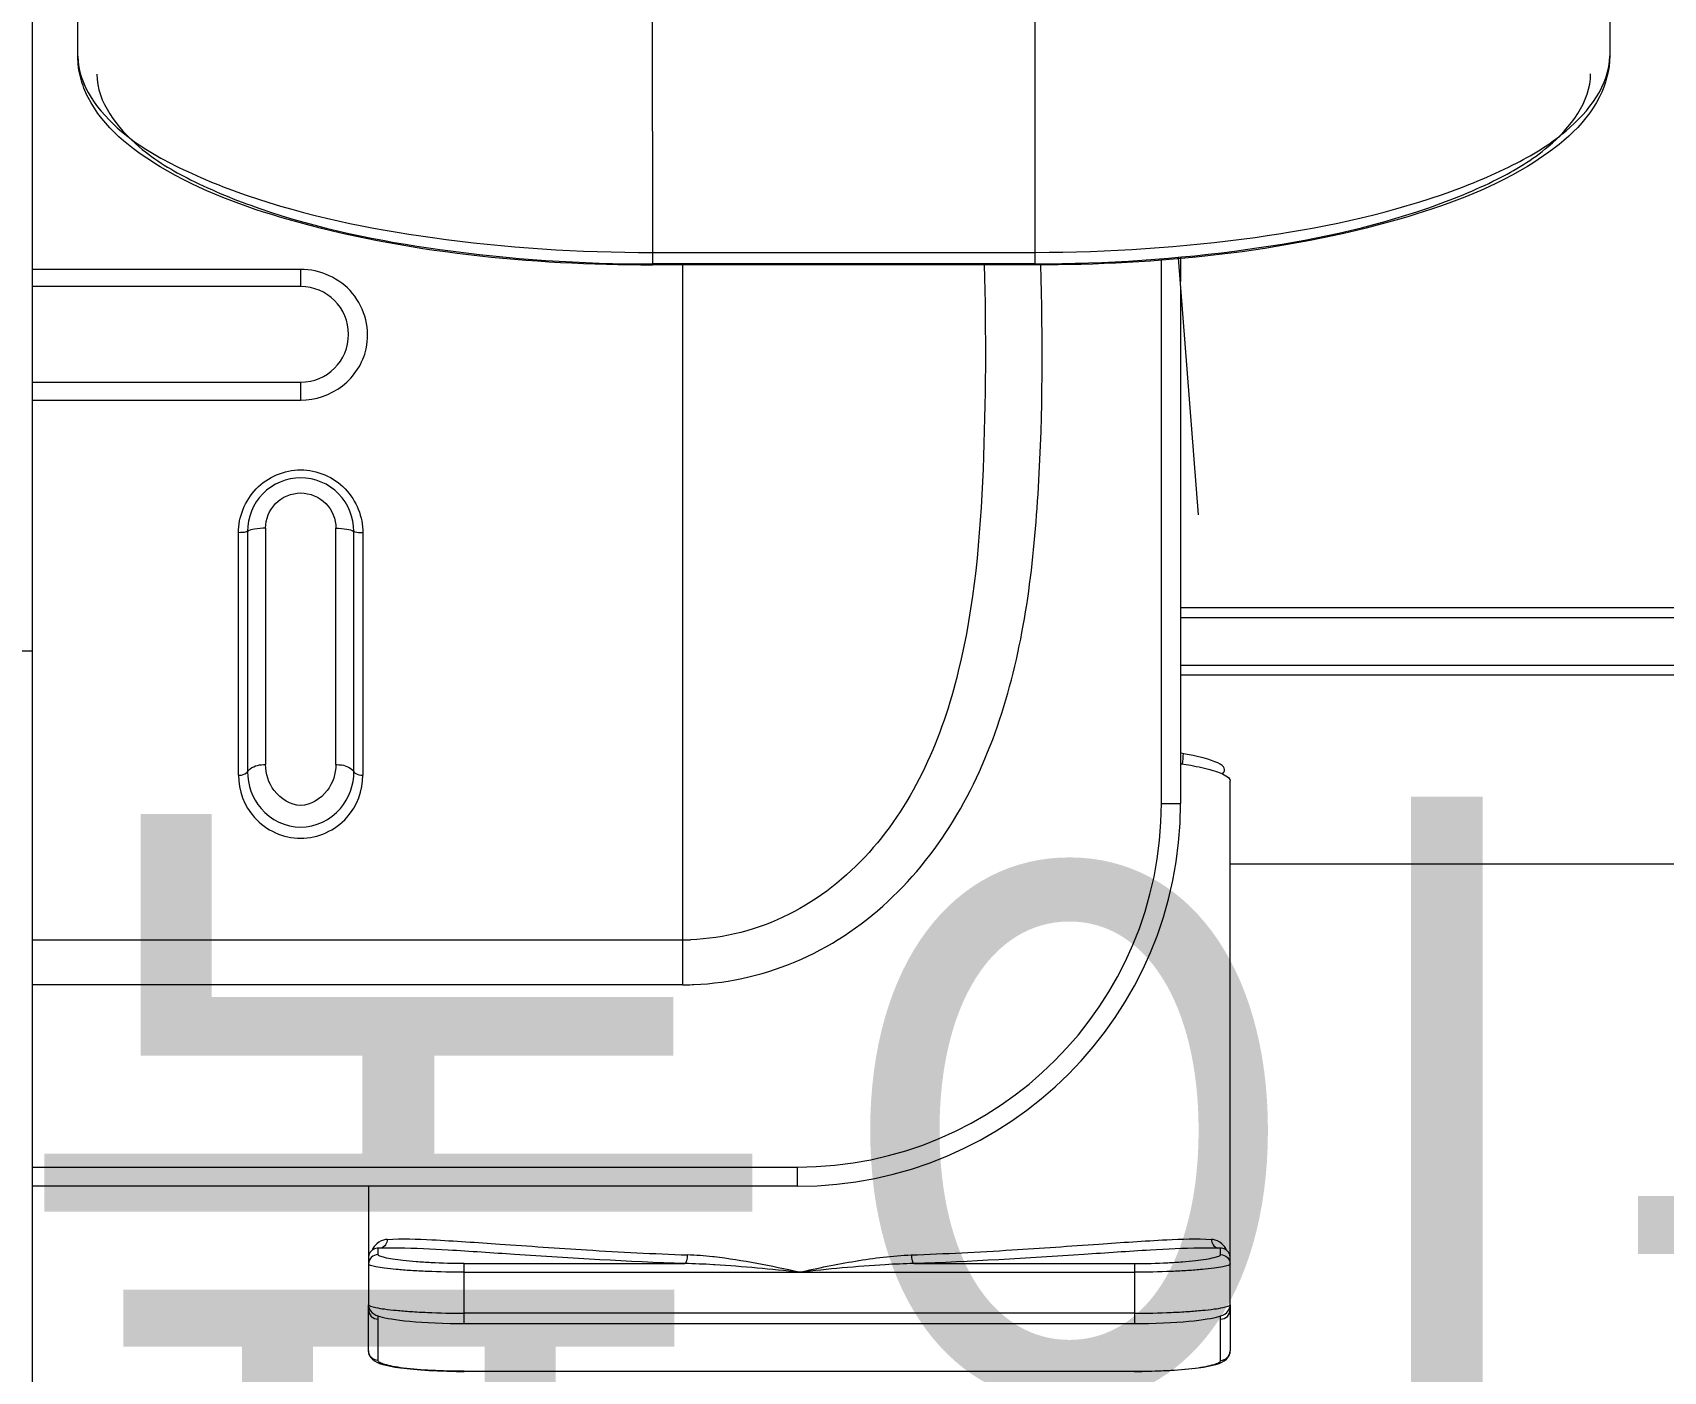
# Model space of a CAD drawing. Header units: millimetres. Extents: x 6794 to 7564, y -3773 to -2783.
# Drawn here: x 7081.28 to 7102.57, y -2948.24 to -2930.75 of the extents above; entities that cross this region are included whole.
import ezdxf

# ---------------------------------------------------------------- set-up
doc = ezdxf.new("R2010")
doc.units = ezdxf.units.MM
doc.header["$LTSCALE"] = 0.1
doc.layers.get('0').update_dxf_attribs({"lineweight": 13})
doc.layers.add('DIM', color=3, linetype='Continuous', lineweight=9)
doc.styles.get("Standard").update_dxf_attribs({"font": 'arial.ttf'})

msp = doc.modelspace()

# ---------------------------------------------------------------- linework, layer by layer
at = {"color": 7, "linetype": 'Continuous'}
for p, q in [((7081.2788, -2999.4577), (7081.2788, -2922.4577)), ((7081.8691, -2931.063), (7081.8668, -2924.119)), ((7101.8668, -2924.1123), (7101.8691, -2931.0564)), ((7089.3687, -2929.7814), (7089.37, -2933.7902)), ((7094.37, -2933.7885), (7094.3687, -2929.7797)), ((7089.37, -2933.6257), (7094.37, -2933.624)), ((7084.7788, -2933.8464), (7081.2788, -2933.8464)), ((7084.7788, -2934.0702), (7084.7788, -2933.8464)), ((7094.37, -2933.7734), (7089.37, -2933.7751)), ((7094.37, -2933.7885), (7089.37, -2933.7902)), ((7089.7663, -2943.1895), (7089.7663, -2933.79)), ((7096.0163, -2940.8202), (7096.0163, -2933.7178)), ((7096.234, -2933.6948), (7096.4952, -2937.0502)), ((7096.2663, -2933.6914), (7096.2663, -2934.0046)), ((7084.7788, -2934.0702), (7081.2788, -2934.0702)), ((7096.2663, -2934.1108), (7096.2663, -2940.8202)), ((7081.2788, -2935.3202), (7084.7788, -2935.3202)), ((7084.7788, -2935.5532), (7084.7788, -2935.3202)), ((7081.2788, -2935.5532), (7084.7788, -2935.5532)), ((7083.9663, -2940.4532), (7083.9663, -2937.2881)), ((7084.0841, -2937.2678), (7084.0841, -2940.4062)), ((7084.3198, -2937.2272), (7084.3198, -2940.3121)), ((7085.2377, -2940.3121), (7085.2377, -2937.2272)), ((7085.4734, -2940.4062), (7085.4734, -2937.2678)), ((7085.5913, -2937.2881), (7085.5913, -2940.4532)), ((7126.4413, -2938.266), (7096.2663, -2938.266)), ((7096.2663, -2938.391), (7126.4413, -2938.391)), ((7081.2788, -2938.8327), (7076.5288, -2938.8327)), ((7126.4413, -2939.0183), (7096.2663, -2939.0183)), ((7096.2663, -2939.1429), (7126.4413, -2939.1429)), ((7096.9138, -2947.3687), (7096.9138, -2940.5282)), ((7096.0163, -2940.8202), (7096.2663, -2940.8202)), ((7106.2413, -2941.6144), (7096.9138, -2941.6144)), ((7106.2413, -2941.6149), (7096.9138, -2941.6149)), ((7081.2788, -2942.6032), (7089.7663, -2942.6032)), ((7089.7663, -2943.1895), (7081.2788, -2943.1895)), ((7081.2788, -2945.5702), (7091.2663, -2945.5702)), ((7091.2663, -2945.8202), (7091.2663, -2945.5702)), ((7091.2663, -2945.8202), (7081.2788, -2945.8202)), ((7085.6638, -2945.8202), (7085.6638, -2947.3687)), ((7086.0561, -2946.6292), (7085.7888, -2946.6291)), ((7085.7888, -2946.7135), (7085.7888, -2946.6291)), ((7096.7888, -2946.6291), (7096.5206, -2946.6292)), ((7096.7888, -2946.7135), (7096.7888, -2946.6291)), ((7086.9138, -2946.8305), (7089.7941, -2946.8305)), ((7086.9138, -2947.6146), (7086.9138, -2946.8305)), ((7090.1851, -2946.846), (7090.1674, -2946.845)), ((7092.7835, -2946.8305), (7095.6638, -2946.8305)), ((7095.6638, -2946.8305), (7095.6638, -2947.6146)), ((7086.9138, -2946.9436), (7095.6638, -2946.9436)), ((7085.6638, -2947.3698), (7085.6638, -2947.3687)), ((7085.6638, -2947.9701), (7085.6638, -2947.3698)), ((7085.7888, -2948.0941), (7085.7888, -2947.5138)), ((7095.6638, -2947.4787), (7086.9138, -2947.4787)), ((7096.7888, -2948.0941), (7096.7888, -2947.5138)), ((7096.9138, -2947.3698), (7096.9138, -2947.3687)), ((7096.9138, -2947.3698), (7096.9138, -2947.9701)), ((7086.9138, -2947.6146), (7095.6638, -2947.6146)), ((7085.6638, -2947.9713), (7085.6638, -2947.9701)), ((7085.7736, -2948.1189), (7085.809, -2948.1334)), ((7096.7683, -2948.1335), (7096.8035, -2948.1191)), ((7096.9138, -2947.9713), (7096.9138, -2947.9701)), ((7086.9138, -2948.2373), (7095.6638, -2948.2373)), ((7086.9138, -2948.2384), (7086.9138, -2948.2373)), ((7095.6638, -2948.2373), (7095.6638, -2948.2384))]:
    msp.add_line(p, q, dxfattribs=at)
for points in [[(7085.7888, -2946.6289), (7085.7785, -2946.6293), (7085.7443, -2946.6371), (7085.7131, -2946.6544), (7085.6873, -2946.681), (7085.67, -2946.715), (7085.6638, -2946.753)], [(7096.9138, -2946.753), (7096.9078, -2946.7157), (7096.891, -2946.682), (7096.8657, -2946.6554), (7096.8349, -2946.6377), (7096.801, -2946.6295), (7096.7888, -2946.6289)], [(7085.6638, -2947.3698), (7085.6656, -2947.3906), (7085.6812, -2947.4345), (7085.7068, -2947.4676), (7085.7339, -2947.4885), (7085.7595, -2947.5022), (7085.7848, -2947.5125), (7085.8123, -2947.5214), (7085.8433, -2947.5298), (7085.8787, -2947.5379), (7085.9188, -2947.5459), (7085.9641, -2947.5538), (7086.0149, -2947.5615), (7086.0716, -2947.5691), (7086.1343, -2947.5764), (7086.2031, -2947.5834), (7086.2778, -2947.59), (7086.3583, -2947.596), (7086.4442, -2947.6014), (7086.5353, -2947.606), (7086.6312, -2947.6098), (7086.7314, -2947.6126), (7086.8352, -2947.6142), (7086.9138, -2947.6146)], [(7095.6637, -2947.6146), (7095.7422, -2947.6142), (7095.846, -2947.6126), (7095.9461, -2947.6098), (7096.0419, -2947.606), (7096.1331, -2947.6014), (7096.219, -2947.596), (7096.2995, -2947.59), (7096.3742, -2947.5834), (7096.443, -2947.5764), (7096.5057, -2947.5691), (7096.5624, -2947.5615), (7096.6132, -2947.5538), (7096.6584, -2947.546), (7096.6985, -2947.538), (7096.7338, -2947.5299), (7096.7648, -2947.5215), (7096.7923, -2947.5126), (7096.8175, -2947.5025), (7096.843, -2947.4889), (7096.8699, -2947.4683), (7096.8955, -2947.436), (7096.9116, -2947.3926), (7096.9138, -2947.3698)], [(7085.6638, -2947.9713), (7085.6655, -2947.992), (7085.6819, -2948.0397), (7085.7097, -2948.0761), (7085.7408, -2948.1008), (7085.7736, -2948.1189)], [(7085.809, -2948.1334), (7085.8492, -2948.1465), (7085.8959, -2948.1587), (7085.9499, -2948.1703), (7086.0119, -2948.1814), (7086.0827, -2948.1919), (7086.1625, -2948.2017), (7086.2512, -2948.2107), (7086.3485, -2948.2187), (7086.4538, -2948.2256), (7086.5666, -2948.2312), (7086.686, -2948.2353), (7086.8108, -2948.2377), (7086.9138, -2948.2384)], [(7095.6638, -2948.2384), (7095.7666, -2948.2377), (7095.8914, -2948.2353), (7096.0108, -2948.2312), (7096.1236, -2948.2256), (7096.229, -2948.2187), (7096.3264, -2948.2107), (7096.4152, -2948.2017), (7096.495, -2948.1919), (7096.5657, -2948.1814), (7096.6277, -2948.1703), (7096.6816, -2948.1587), (7096.7282, -2948.1465), (7096.7683, -2948.1335)], [(7096.8035, -2948.1191), (7096.8362, -2948.1011), (7096.8671, -2948.0768), (7096.8948, -2948.041), (7096.9117, -2947.9938), (7096.9138, -2947.9713)]]:
    msp.add_lwpolyline(points, dxfattribs=at)
for centre, radius, start, end in [((7084.7788, -2934.6952), 0.625, 270, 90), ((7091.374, -2939.8179), 4.9423, 354.33449, 355.91584), ((7091.2663, -2940.8202), 5, 270, 0), ((7091.2663, -2940.8202), 4.75, 270, 0), ((7089.7662, -2939.5995), 3.0037, 270.0004, 271.5643), ((7089.7661, -2939.5947), 3.0085, 271.56396, 271.93453), ((7089.7662, -2939.4771), 3.7125, 270.00063, 271.94501), ((7089.7661, -2939.4716), 3.7179, 271.94459, 272.24068), ((7089.6393, -2951.5152), 4.8019, 83.78084, 87.76555), ((7089.5946, -2951.9742), 5.2631, 83.64201, 83.83779)]:
    msp.add_arc(centre, radius, start, end, dxfattribs=at)
msp.add_ellipse((7091.2663, -2940.3796), major_axis=(5.575, 0), ratio=0.0874887, start_param=-0.0990007, end_param=0.4566317, dxfattribs=at)
for points in [[(7081.9067, -2931.3495), (7081.8821, -2931.2564), (7081.8692, -2931.1593), (7081.8691, -2931.063)], [(7101.8691, -2931.0564), (7101.8692, -2931.2414), (7101.8186, -2931.4301), (7101.7347, -2931.595)], [(7082.0037, -2931.6013), (7081.9629, -2931.5211), (7081.9297, -2931.4365), (7081.9067, -2931.3495)], [(7085.7483, -2946.5974), (7085.7354, -2946.6126), (7085.7241, -2946.6293), (7085.7144, -2946.6467)], [(7096.8633, -2946.647), (7096.8535, -2946.6295), (7096.8421, -2946.6127), (7096.8292, -2946.5974)], [(7090.1674, -2946.845), (7090.0431, -2946.8378), (7089.9186, -2946.8326), (7089.7941, -2946.8305)], [(7091.2888, -2946.9436), (7090.9214, -2946.9055), (7090.5538, -2946.868), (7090.1851, -2946.846)]]:
    msp.add_open_spline(points, degree=3, dxfattribs=at)
for points, knots in [([(7081.8691, -2931.063), (7081.8692, -2931.4416), (7082.3367, -2932.0412), (7083.176, -2932.5333), (7084.5241, -2933.0817), (7086.6182, -2933.5094), (7088.4111, -2933.626), (7089.37, -2933.6257)], [0, 0, 0, 0, 0.1361358, 0.2347775, 0.3559158, 0.6551309, 1, 1, 1, 1]), ([(7094.37, -2933.624), (7095.3289, -2933.6237), (7097.1217, -2933.5059), (7099.2154, -2933.0768), (7100.5632, -2932.5275), (7101.4022, -2932.0348), (7101.8692, -2931.4349), (7101.8691, -2931.0564)], [0, 0, 0, 0, 0.3448691, 0.6440842, 0.7652225, 0.8638642, 1, 1, 1, 1]), ([(7082.1192, -2931.2979), (7082.1193, -2931.6638), (7082.5712, -2932.2434), (7083.3826, -2932.7191), (7084.6857, -2933.2492), (7086.71, -2933.6627), (7088.4431, -2933.7754), (7089.37, -2933.7751)], [0, 0, 0, 0, 0.1361363, 0.2347781, 0.3559161, 0.6551303, 1, 1, 1, 1]), ([(7094.37, -2933.7734), (7095.297, -2933.7731), (7097.03, -2933.6593), (7099.054, -2933.2444), (7100.3568, -2932.7134), (7101.1678, -2932.2372), (7101.6193, -2931.6573), (7101.6192, -2931.2914)], [0, 0, 0, 0, 0.3448697, 0.6440838, 0.7652219, 0.8638637, 1, 1, 1, 1]), ([(7089.37, -2933.7902), (7087.773, -2933.7907), (7085.5358, -2933.5738), (7083.0645, -2932.6757), (7082.2012, -2931.9891), (7082.0037, -2931.6013)], [0, 0, 0, 0, 0.6061481, 0.8348085, 1, 1, 1, 1]), ([(7101.7347, -2931.595), (7101.5374, -2931.9829), (7100.6746, -2932.67), (7098.2039, -2933.5696), (7095.967, -2933.788), (7094.37, -2933.7885)], [0, 0, 0, 0, 0.1652007, 0.3938659, 1, 1, 1, 1]), ([(7085.6334, -2934.8827), (7085.6879, -2934.6407), (7085.5539, -2934.0749), (7085.0277, -2933.8464), (7084.7788, -2933.8464)], [0, 0, 0, 0, 0.4991406, 1, 1, 1, 1]), ([(7093.7027, -2933.7887), (7093.7257, -2934.6772), (7093.7227, -2936.4503), (7093.5399, -2938.6787), (7092.978, -2940.3725), (7092.2559, -2941.5087), (7091.195, -2942.3532), (7090.3087, -2942.5866), (7089.8677, -2942.6015)], [0, 0, 0, 0, 0.2507625, 0.5009098, 0.6259494, 0.7508358, 0.8755109, 1, 1, 1, 1]), ([(7089.9114, -2943.1867), (7090.3925, -2943.1679), (7091.3572, -2942.9362), (7092.5667, -2942.093), (7093.4476, -2940.9183), (7094.1874, -2939.1157), (7094.4666, -2936.686), (7094.4698, -2934.7542), (7094.4414, -2933.7863)], [0, 0, 0, 0, 0.1245967, 0.2493329, 0.3742597, 0.49936, 0.7494247, 1, 1, 1, 1]), ([(7084.7788, -2935.5532), (7084.9707, -2935.5532), (7085.3663, -2935.4236), (7085.5914, -2935.0697), (7085.6334, -2934.8827)], [0, 0, 0, 0, 0.5003897, 1, 1, 1, 1]), ([(7083.9663, -2937.2881), (7083.9663, -2937.081), (7084.1367, -2936.6462), (7084.7788, -2936.374), (7085.4209, -2936.6463), (7085.5912, -2937.0811), (7085.5913, -2937.2881)], [0, 0, 0, 0, 0.2481622, 0.5000343, 0.751884, 1, 1, 1, 1]), ([(7085.4734, -2937.2678), (7085.4733, -2937.0914), (7085.3266, -2936.7207), (7084.7787, -2936.4919), (7084.2309, -2936.7208), (7084.0841, -2937.0914), (7084.0841, -2937.2678)], [0, 0, 0, 0, 0.2480679, 0.5000442, 0.7520012, 1, 1, 1, 1]), ([(7084.3198, -2937.2272), (7084.3198, -2937.1108), (7084.4166, -2936.8658), (7084.7788, -2936.7163), (7085.1409, -2936.8658), (7085.2377, -2937.1108), (7085.2377, -2937.2272)], [0, 0, 0, 0, 0.2479099, 0.5000344, 0.7521306, 1, 1, 1, 1]), ([(7084.0841, -2937.2678), (7084.0787, -2937.2716), (7084.0405, -2937.2865), (7083.9987, -2937.2798), (7083.9663, -2937.2881)], [0, 0, 0, 0, 0.1653084, 1, 1, 1, 1]), ([(7084.3198, -2937.2272), (7084.2716, -2937.2272), (7084.1927, -2937.2336), (7084.1105, -2937.2496), (7084.0841, -2937.2678)], [0, 0, 0, 0, 0.6012645, 1, 1, 1, 1]), ([(7085.2377, -2937.2272), (7085.286, -2937.2272), (7085.3649, -2937.2336), (7085.4471, -2937.2496), (7085.4734, -2937.2678)], [0, 0, 0, 0, 0.6013153, 1, 1, 1, 1]), ([(7085.5913, -2937.2881), (7085.579, -2937.2853), (7085.5392, -2937.2868), (7085.496, -2937.2833), (7085.4734, -2937.2678)], [0, 0, 0, 0, 0.3151924, 1, 1, 1, 1]), ([(7083.9663, -2940.4532), (7083.9789, -2940.4532), (7084.021, -2940.4496), (7084.068, -2940.4319), (7084.0841, -2940.4062)], [0, 0, 0, 0, 0.2940323, 1, 1, 1, 1]), ([(7083.9663, -2940.4532), (7083.9663, -2940.6496), (7084.1247, -2941.0823), (7084.7788, -2941.3786), (7085.4328, -2941.0823), (7085.5913, -2940.6496), (7085.5913, -2940.4532)], [0, 0, 0, 0, 0.2354993, 0.5000002, 0.7645012, 1, 1, 1, 1]), ([(7084.0841, -2940.4062), (7084.0934, -2940.3913), (7084.157, -2940.3295), (7084.2508, -2940.3121), (7084.3198, -2940.3121)], [0, 0, 0, 0, 0.2025653, 1, 1, 1, 1]), ([(7084.0841, -2940.4062), (7084.0841, -2940.5767), (7084.2155, -2940.9505), (7084.7789, -2941.2254), (7085.3421, -2940.9503), (7085.4734, -2940.5767), (7085.4734, -2940.4062)], [0, 0, 0, 0, 0.236013, 0.5000985, 0.7639963, 1, 1, 1, 1]), ([(7085.2377, -2940.3121), (7085.2377, -2940.4321), (7085.1593, -2940.6877), (7084.7788, -2940.9287), (7084.3982, -2940.6877), (7084.3198, -2940.4321), (7084.3198, -2940.3121)], [0, 0, 0, 0, 0.2383451, 0.5000002, 0.7616541, 1, 1, 1, 1]), ([(7085.2377, -2940.3121), (7085.2629, -2940.3143), (7085.3473, -2940.3166), (7085.4411, -2940.3547), (7085.4734, -2940.4062)], [0, 0, 0, 0, 0.2942655, 1, 1, 1, 1]), ([(7085.4734, -2940.4062), (7085.4781, -2940.4136), (7085.5099, -2940.4444), (7085.5567, -2940.4532), (7085.5913, -2940.4532)], [0, 0, 0, 0, 0.2024572, 1, 1, 1, 1]), ([(7096.278, -2940.3018), (7096.3182, -2940.3085), (7096.4551, -2940.3328), (7096.5915, -2940.362), (7096.6858, -2940.39)], [0, 0, 0, 0, 0.2927577, 1, 1, 1, 1]), ([(7096.6858, -2940.39), (7096.7446, -2940.4075), (7096.8256, -2940.4305), (7096.9138, -2940.4981), (7096.9138, -2940.5282)], [0, 0, 0, 0, 0.6706614, 1, 1, 1, 1]), ([(7085.9083, -2946.5148), (7085.8922, -2946.516), (7085.8317, -2946.5259), (7085.7773, -2946.5631), (7085.7483, -2946.5974)], [0, 0, 0, 0, 0.2643611, 1, 1, 1, 1]), ([(7085.9083, -2946.5148), (7085.9079, -2946.5388), (7085.8932, -2946.5882), (7085.8524, -2946.621), (7085.8293, -2946.6295)], [0, 0, 0, 0, 0.4927889, 1, 1, 1, 1]), ([(7085.9083, -2946.5148), (7086.1025, -2946.5004), (7086.5939, -2946.5219), (7087.4605, -2946.5803), (7088.5713, -2946.6599), (7089.3882, -2946.7015), (7089.8266, -2946.717)], [0, 0, 0, 0, 0.1488579, 0.3747626, 0.6646576, 1, 1, 1, 1]), ([(7089.7941, -2946.8305), (7089.0526, -2946.8053), (7088.0226, -2946.7431), (7086.778, -2946.6568), (7086.2724, -2946.6304), (7086.0561, -2946.6292)], [0, 0, 0, 0, 0.5945146, 0.8266704, 1, 1, 1, 1]), ([(7092.751, -2946.717), (7093.1893, -2946.7015), (7094.0062, -2946.6599), (7095.117, -2946.5803), (7095.9836, -2946.5219), (7096.475, -2946.5004), (7096.6692, -2946.5148)], [0, 0, 0, 0, 0.3353424, 0.6252374, 0.8511421, 1, 1, 1, 1]), ([(7096.5206, -2946.6292), (7096.3042, -2946.6304), (7095.7987, -2946.6568), (7094.5543, -2946.7432), (7093.5246, -2946.8054), (7092.7835, -2946.8305)], [0, 0, 0, 0, 0.1733888, 0.4055581, 1, 1, 1, 1]), ([(7096.8292, -2946.5974), (7096.8002, -2946.5631), (7096.7458, -2946.5259), (7096.6853, -2946.516), (7096.6692, -2946.5148)], [0, 0, 0, 0, 0.7356389, 1, 1, 1, 1]), ([(7096.6692, -2946.5148), (7096.6696, -2946.5388), (7096.6843, -2946.5882), (7096.7251, -2946.621), (7096.7482, -2946.6295)], [0, 0, 0, 0, 0.4927837, 1, 1, 1, 1]), ([(7085.7888, -2946.7135), (7085.7569, -2946.7135), (7085.6905, -2946.74), (7085.6638, -2946.8063), (7085.6638, -2946.8381)], [0, 0, 0, 0, 0.5005657, 1, 1, 1, 1]), ([(7086.9138, -2946.9436), (7086.7527, -2946.9436), (7086.5194, -2946.9388), (7086.2239, -2946.9233), (7086.037, -2946.909), (7085.8873, -2946.8928), (7085.7686, -2946.8761), (7085.7085, -2946.8604), (7085.6638, -2946.8479), (7085.6638, -2946.8381)], [0, 0, 0, 0, 0.3832124, 0.5548778, 0.7048871, 0.8273287, 0.9187224, 0.9766196, 1, 1, 1, 1]), ([(7086.9138, -2946.8305), (7086.769, -2946.8305), (7086.5589, -2946.8252), (7086.2927, -2946.8083), (7086.124, -2946.7925), (7085.9885, -2946.775), (7085.8829, -2946.7555), (7085.8263, -2946.7397), (7085.7886, -2946.723), (7085.7888, -2946.7135)], [0, 0, 0, 0, 0.3811263, 0.5527389, 0.7028628, 0.8253813, 0.9167508, 0.9749027, 1, 1, 1, 1]), ([(7089.8266, -2946.7169), (7089.8252, -2946.7426), (7089.8194, -2946.7789), (7089.8071, -2946.8246), (7089.7941, -2946.8305)], [0, 0, 0, 0, 0.6432564, 1, 1, 1, 1]), ([(7091.2888, -2946.9436), (7091.1041, -2946.9021), (7090.7352, -2946.8268), (7090.3635, -2946.7643), (7090.1774, -2946.7435)], [0, 0, 0, 0, 0.5027331, 1, 1, 1, 1]), ([(7091.2888, -2946.9436), (7091.5318, -2946.8889), (7092.0154, -2946.7898), (7092.5066, -2946.7262), (7092.751, -2946.7169)], [0, 0, 0, 0, 0.5046423, 1, 1, 1, 1]), ([(7092.7834, -2946.8305), (7092.6594, -2946.8326), (7092.1599, -2946.8537), (7091.6625, -2946.9048), (7091.2888, -2946.9436)], [0, 0, 0, 0, 0.2482151, 1, 1, 1, 1]), ([(7092.751, -2946.7169), (7092.7523, -2946.7426), (7092.7581, -2946.7789), (7092.7705, -2946.8246), (7092.7835, -2946.8305)], [0, 0, 0, 0, 0.6434072, 1, 1, 1, 1]), ([(7095.6638, -2946.8305), (7095.8085, -2946.8304), (7096.0186, -2946.8253), (7096.2849, -2946.8083), (7096.4534, -2946.7925), (7096.5892, -2946.7749), (7096.6942, -2946.7553), (7096.7519, -2946.7396), (7096.7883, -2946.723), (7096.7888, -2946.7135)], [0, 0, 0, 0, 0.3811512, 0.5527656, 0.7028876, 0.8254226, 0.9168083, 0.9749491, 1, 1, 1, 1]), ([(7096.9138, -2946.8381), (7096.9138, -2946.8479), (7096.8691, -2946.8604), (7096.8089, -2946.8761), (7096.6902, -2946.8928), (7096.5405, -2946.909), (7096.3536, -2946.9233), (7096.0581, -2946.9388), (7095.8248, -2946.9436), (7095.6638, -2946.9436)], [0, 0, 0, 0, 0.0233804, 0.0812776, 0.1726713, 0.2951129, 0.4451222, 0.6167876, 1, 1, 1, 1]), ([(7096.7888, -2946.7135), (7096.8206, -2946.7135), (7096.887, -2946.74), (7096.9138, -2946.8063), (7096.9138, -2946.8381)], [0, 0, 0, 0, 0.5005666, 1, 1, 1, 1]), ([(7085.6638, -2947.3687), (7085.6638, -2947.3787), (7085.7081, -2947.3924), (7085.769, -2947.4084), (7085.8876, -2947.426), (7086.0376, -2947.4428), (7086.2248, -2947.4576), (7086.5201, -2947.4736), (7086.7532, -2947.4787), (7086.9138, -2947.4787)], [0, 0, 0, 0, 0.0238172, 0.0819918, 0.1735401, 0.2959356, 0.4461163, 0.6181803, 1, 1, 1, 1]), ([(7085.6638, -2947.4317), (7085.6638, -2947.4635), (7085.6906, -2947.5298), (7085.7569, -2947.5562), (7085.7888, -2947.5562)], [0, 0, 0, 0, 0.4992657, 1, 1, 1, 1]), ([(7095.6638, -2947.4787), (7095.8243, -2947.4787), (7096.0574, -2947.4736), (7096.3527, -2947.4576), (7096.54, -2947.4428), (7096.6899, -2947.426), (7096.8085, -2947.4084), (7096.8694, -2947.3924), (7096.9138, -2947.3787), (7096.9138, -2947.3687)], [0, 0, 0, 0, 0.3818197, 0.5538837, 0.7040644, 0.8264599, 0.9180082, 0.9761828, 1, 1, 1, 1]), ([(7096.7888, -2947.5562), (7096.8206, -2947.5562), (7096.887, -2947.5298), (7096.9138, -2947.4635), (7096.9138, -2947.4317)], [0, 0, 0, 0, 0.5007343, 1, 1, 1, 1]), ([(7085.7888, -2948.0941), (7085.7571, -2948.0941), (7085.6913, -2948.0683), (7085.6641, -2948.0028), (7085.6638, -2947.9713)], [0, 0, 0, 0, 0.5008371, 1, 1, 1, 1]), ([(7086.9138, -2948.2373), (7086.7703, -2948.2373), (7086.5049, -2948.2306), (7086.1922, -2948.2062), (7085.9904, -2948.1767), (7085.8854, -2948.1519), (7085.8221, -2948.1317), (7085.7887, -2948.1058), (7085.7888, -2948.0941)], [0, 0, 0, 0, 0.3743322, 0.6934219, 0.816214, 0.9088762, 0.9694585, 1, 1, 1, 1]), ([(7095.6638, -2948.2373), (7095.8072, -2948.2372), (7096.0727, -2948.2306), (7096.3853, -2948.2062), (7096.5872, -2948.1767), (7096.6919, -2948.1519), (7096.7558, -2948.1317), (7096.7884, -2948.1058), (7096.7888, -2948.0941)], [0, 0, 0, 0, 0.3743434, 0.6934229, 0.8162556, 0.9088827, 0.9694615, 1, 1, 1, 1]), ([(7096.7888, -2948.0941), (7096.8204, -2948.0941), (7096.8862, -2948.0683), (7096.9134, -2948.0028), (7096.9138, -2947.9713)], [0, 0, 0, 0, 0.5009115, 1, 1, 1, 1])]:
    msp.add_open_spline(points, degree=3, knots=knots, dxfattribs=at)

# ---------------------------------------------------------------- texts
at = {"layer": 'DIM', "insert": (7214.807, -2964.8096), "char_height": 8.294062, "attachment_point": 9}
msp.add_mtext('{\\fGulim|b0|i0|c129|p50;제품 설치 높이는 설치 환경을 고려하여 \\P조정 및 설치 하시기 바랍니다}', dxfattribs=at)

doc.saveas('drawing.dxf')
